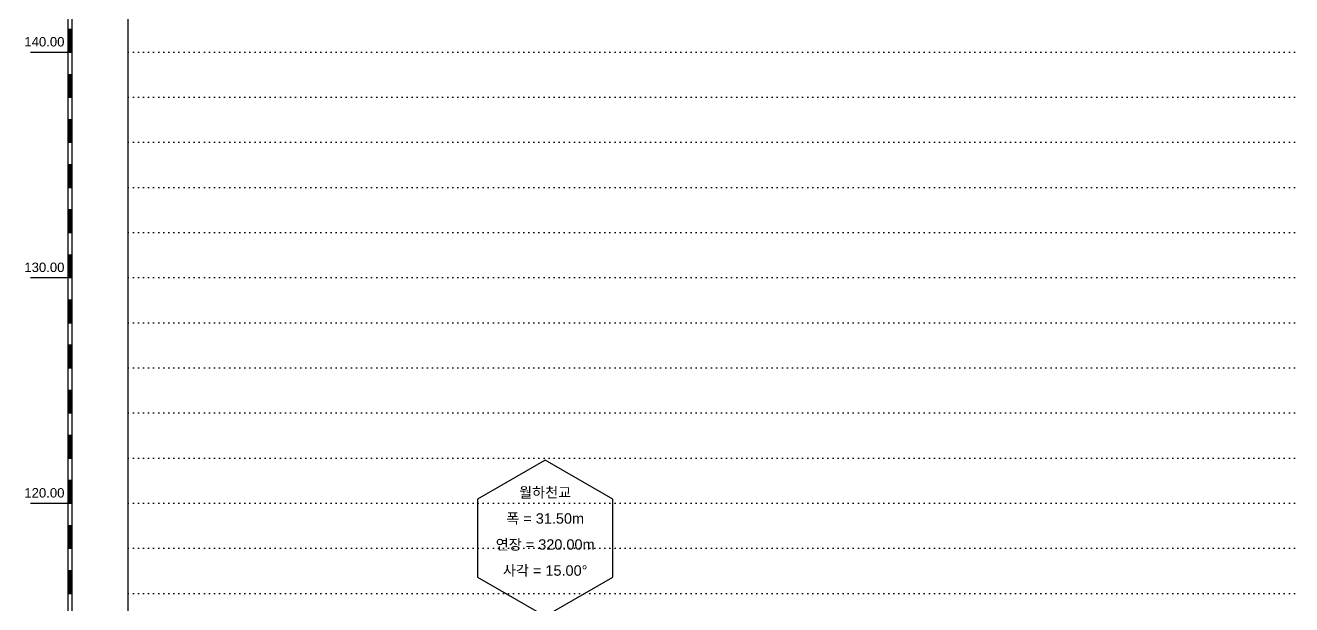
# Model space of a CAD drawing. Header units: millimetres. Extents: x -1499 to 6658, y -12483 to -6008.
# Drawn here: x 208.7 to 545.9, y -11180.1 to -11025.9 of the extents above; entities that cross this region are included whole.
import ezdxf
from ezdxf.enums import TextEntityAlignment as Align

# ---------------------------------------------------------------- set-up
doc = ezdxf.new("R2010")
doc.units = ezdxf.units.MM
doc.linetypes.add('A-DOTLN01H', pattern=[0.125, 0, -0.125])
for name, color, linetype in [('3공구_안성방향_CR-LEAT-NEW', 7, 'Continuous'), ('CR-GRID', 56, 'A-DOTLN01H'), ('축척바(문자)', 3, 'Continuous'), ('축척바(선)', 1, 'Continuous'), ('축척바(해치)', 1, 'Continuous')]:
    doc.layers.add(name, color=color, linetype=linetype)
doc.styles.get("Standard").update_dxf_attribs({"font": 'arial.ttf'})

msp = doc.modelspace()

# ---------------------------------------------------------------- linework, layer by layer
at = {"layer": '3공구_안성방향_CR-LEAT-NEW', "color": 253}
for p, q in [((347.16, -11141.58), (329.16, -11151.97)), ((365.16, -11151.97), (347.16, -11141.58)), ((329.16, -11151.97), (329.16, -11172.75)), ((365.16, -11172.75), (365.16, -11151.97)), ((329.16, -11172.75), (347.16, -11183.15)), ((347.16, -11183.15), (365.16, -11172.75))]:
    msp.add_line(p, q, dxfattribs=at)
at = {"layer": 'CR-GRID', "color": 6, "linetype": 'A-DOTLN01H', "ltscale": 10}
for p, q in [((236.16, -11033.06), (1436.16, -11033.06)), ((236.16, -11093.06), (696.16, -11093.06)), ((236.16, -11153.06), (696.16, -11153.06))]:
    msp.add_line(p, q, dxfattribs=at)
at = {"layer": 'CR-GRID', "linetype": 'A-DOTLN01H', "ltscale": 10}
for p, q in [((236.16, -11045.06), (1436.16, -11045.06)), ((236.16, -11057.06), (696.16, -11057.06)), ((236.16, -11057.06), (1436.16, -11057.06)), ((236.16, -11069.06), (696.16, -11069.06)), ((236.16, -11081.06), (696.16, -11081.06)), ((236.16, -11105.06), (696.16, -11105.06)), ((236.16, -11117.06), (696.16, -11117.06)), ((236.16, -11129.06), (696.16, -11129.06)), ((236.16, -11141.06), (696.16, -11141.06)), ((236.16, -11165.06), (696.16, -11165.06)), ((236.16, -11177.06), (696.16, -11177.06)), ((236.16, -11177.06), (696.16, -11177.06))]:
    msp.add_line(p, q, dxfattribs=at)
at = {"layer": '축척바(선)'}
for p, q in [((236.16, -11873.06), (236.16, -10307.06)), ((236.16, -11873.06), (236.16, -10307.06)), ((220.16, -11873.06), (220.16, -10313.06)), ((220.16, -11873.06), (220.16, -10313.06)), ((220.16, -11873.06), (220.16, -10313.06)), ((220.16, -11873.06), (220.16, -10313.06)), ((221.16, -10313.06), (221.16, -11873.06)), ((221.16, -10313.06), (221.16, -11873.06)), ((221.16, -10313.06), (221.16, -11873.06)), ((221.16, -10313.06), (221.16, -11873.06)), ((210.16, -11033.06), (221.16, -11033.06)), ((210.16, -11093.06), (221.16, -11093.06)), ((210.16, -11153.06), (221.16, -11153.06))]:
    msp.add_line(p, q, dxfattribs=at)
at = {"layer": '축척바(해치)'}
for p, q in [((220.16, -11027.06), (220.16, -11021.06)), ((221.16, -11021.06), (221.16, -11027.06)), ((220.16, -11033.06), (220.16, -11027.06)), ((220.16, -11027.06), (221.16, -11027.06)), ((221.16, -11027.06), (220.16, -11027.06)), ((220.26, -11033.06), (220.26, -11027.06)), ((220.36, -11027.06), (220.36, -11033.06)), ((220.46, -11033.06), (220.46, -11027.06)), ((220.56, -11027.06), (220.56, -11033.06)), ((220.66, -11033.06), (220.66, -11027.06)), ((220.76, -11027.06), (220.76, -11033.06)), ((220.86, -11033.06), (220.86, -11027.06)), ((220.96, -11027.06), (220.96, -11033.06)), ((221.06, -11033.06), (221.06, -11027.06)), ((221.16, -11027.06), (221.16, -11033.06)), ((220.16, -11039.06), (220.16, -11033.06)), ((220.16, -11033.06), (221.16, -11033.06)), ((221.16, -11033.06), (220.16, -11033.06)), ((221.16, -11033.06), (221.16, -11039.06)), ((220.16, -11045.06), (220.16, -11039.06)), ((220.16, -11039.06), (221.16, -11039.06)), ((221.16, -11039.06), (220.16, -11039.06)), ((220.26, -11045.06), (220.26, -11039.06)), ((220.36, -11039.06), (220.36, -11045.06)), ((220.46, -11045.06), (220.46, -11039.06)), ((220.56, -11039.06), (220.56, -11045.06)), ((220.66, -11045.06), (220.66, -11039.06)), ((220.76, -11039.06), (220.76, -11045.06)), ((220.86, -11045.06), (220.86, -11039.06)), ((220.96, -11039.06), (220.96, -11045.06)), ((221.06, -11045.06), (221.06, -11039.06)), ((221.16, -11039.06), (221.16, -11045.06)), ((220.16, -11051.06), (220.16, -11045.06)), ((220.16, -11045.06), (221.16, -11045.06)), ((221.16, -11045.06), (220.16, -11045.06)), ((221.16, -11045.06), (221.16, -11051.06)), ((220.16, -11057.06), (220.16, -11051.06)), ((220.16, -11051.06), (221.16, -11051.06)), ((221.16, -11051.06), (220.16, -11051.06)), ((220.26, -11057.06), (220.26, -11051.06)), ((220.36, -11051.06), (220.36, -11057.06)), ((220.46, -11057.06), (220.46, -11051.06)), ((220.56, -11051.06), (220.56, -11057.06)), ((220.66, -11057.06), (220.66, -11051.06)), ((220.76, -11051.06), (220.76, -11057.06)), ((220.86, -11057.06), (220.86, -11051.06)), ((220.96, -11051.06), (220.96, -11057.06)), ((221.06, -11057.06), (221.06, -11051.06)), ((221.16, -11051.06), (221.16, -11057.06)), ((220.16, -11063.06), (220.16, -11057.06)), ((220.16, -11057.06), (221.16, -11057.06)), ((221.16, -11057.06), (220.16, -11057.06)), ((221.16, -11057.06), (221.16, -11063.06)), ((220.16, -11069.06), (220.16, -11063.06)), ((220.16, -11063.06), (221.16, -11063.06)), ((221.16, -11063.06), (220.16, -11063.06)), ((220.26, -11069.06), (220.26, -11063.06)), ((220.36, -11063.06), (220.36, -11069.06)), ((220.46, -11069.06), (220.46, -11063.06)), ((220.56, -11063.06), (220.56, -11069.06)), ((220.66, -11069.06), (220.66, -11063.06)), ((220.76, -11063.06), (220.76, -11069.06)), ((220.86, -11069.06), (220.86, -11063.06)), ((220.96, -11063.06), (220.96, -11069.06)), ((221.06, -11069.06), (221.06, -11063.06)), ((221.16, -11063.06), (221.16, -11069.06)), ((220.16, -11075.06), (220.16, -11069.06)), ((220.16, -11069.06), (221.16, -11069.06)), ((221.16, -11069.06), (220.16, -11069.06)), ((221.16, -11069.06), (221.16, -11075.06)), ((220.16, -11081.06), (220.16, -11075.06)), ((220.16, -11075.06), (221.16, -11075.06)), ((221.16, -11075.06), (220.16, -11075.06)), ((220.26, -11081.06), (220.26, -11075.06)), ((220.36, -11075.06), (220.36, -11081.06)), ((220.46, -11081.06), (220.46, -11075.06)), ((220.56, -11075.06), (220.56, -11081.06)), ((220.66, -11081.06), (220.66, -11075.06)), ((220.76, -11075.06), (220.76, -11081.06)), ((220.86, -11081.06), (220.86, -11075.06)), ((220.96, -11075.06), (220.96, -11081.06)), ((221.06, -11081.06), (221.06, -11075.06)), ((221.16, -11075.06), (221.16, -11081.06)), ((220.16, -11087.06), (220.16, -11081.06)), ((220.16, -11081.06), (221.16, -11081.06)), ((221.16, -11081.06), (220.16, -11081.06)), ((221.16, -11081.06), (221.16, -11087.06)), ((220.16, -11093.06), (220.16, -11087.06)), ((220.16, -11087.06), (221.16, -11087.06)), ((221.16, -11087.06), (220.16, -11087.06)), ((220.26, -11093.06), (220.26, -11087.06)), ((220.36, -11087.06), (220.36, -11093.06)), ((220.46, -11093.06), (220.46, -11087.06)), ((220.56, -11087.06), (220.56, -11093.06)), ((220.66, -11093.06), (220.66, -11087.06)), ((220.76, -11087.06), (220.76, -11093.06)), ((220.86, -11093.06), (220.86, -11087.06)), ((220.96, -11087.06), (220.96, -11093.06)), ((221.06, -11093.06), (221.06, -11087.06)), ((221.16, -11087.06), (221.16, -11093.06)), ((220.16, -11099.06), (220.16, -11093.06)), ((220.16, -11093.06), (221.16, -11093.06)), ((221.16, -11093.06), (220.16, -11093.06)), ((221.16, -11093.06), (221.16, -11099.06)), ((220.16, -11105.06), (220.16, -11099.06)), ((220.16, -11099.06), (221.16, -11099.06)), ((221.16, -11099.06), (220.16, -11099.06)), ((220.26, -11105.06), (220.26, -11099.06)), ((220.36, -11099.06), (220.36, -11105.06)), ((220.46, -11105.06), (220.46, -11099.06)), ((220.56, -11099.06), (220.56, -11105.06)), ((220.66, -11105.06), (220.66, -11099.06)), ((220.76, -11099.06), (220.76, -11105.06)), ((220.86, -11105.06), (220.86, -11099.06)), ((220.96, -11099.06), (220.96, -11105.06)), ((221.06, -11105.06), (221.06, -11099.06)), ((221.16, -11099.06), (221.16, -11105.06)), ((220.16, -11111.06), (220.16, -11105.06)), ((220.16, -11105.06), (221.16, -11105.06)), ((221.16, -11105.06), (220.16, -11105.06)), ((221.16, -11105.06), (221.16, -11111.06)), ((220.16, -11117.06), (220.16, -11111.06)), ((220.16, -11111.06), (221.16, -11111.06)), ((221.16, -11111.06), (220.16, -11111.06)), ((220.26, -11117.06), (220.26, -11111.06)), ((220.36, -11111.06), (220.36, -11117.06)), ((220.46, -11117.06), (220.46, -11111.06)), ((220.56, -11111.06), (220.56, -11117.06)), ((220.66, -11117.06), (220.66, -11111.06)), ((220.76, -11111.06), (220.76, -11117.06)), ((220.86, -11117.06), (220.86, -11111.06)), ((220.96, -11111.06), (220.96, -11117.06)), ((221.06, -11117.06), (221.06, -11111.06)), ((221.16, -11111.06), (221.16, -11117.06)), ((220.16, -11123.06), (220.16, -11117.06)), ((220.16, -11117.06), (221.16, -11117.06)), ((221.16, -11117.06), (220.16, -11117.06)), ((221.16, -11117.06), (221.16, -11123.06)), ((220.16, -11129.06), (220.16, -11123.06)), ((220.16, -11123.06), (221.16, -11123.06)), ((221.16, -11123.06), (220.16, -11123.06)), ((220.26, -11129.06), (220.26, -11123.06)), ((220.36, -11123.06), (220.36, -11129.06)), ((220.46, -11129.06), (220.46, -11123.06)), ((220.56, -11123.06), (220.56, -11129.06)), ((220.66, -11129.06), (220.66, -11123.06)), ((220.76, -11123.06), (220.76, -11129.06)), ((220.86, -11129.06), (220.86, -11123.06)), ((220.96, -11123.06), (220.96, -11129.06)), ((221.06, -11129.06), (221.06, -11123.06)), ((221.16, -11123.06), (221.16, -11129.06)), ((220.16, -11135.06), (220.16, -11129.06)), ((220.16, -11129.06), (221.16, -11129.06)), ((221.16, -11129.06), (220.16, -11129.06)), ((221.16, -11129.06), (221.16, -11135.06)), ((220.16, -11141.06), (220.16, -11135.06)), ((220.16, -11135.06), (221.16, -11135.06)), ((221.16, -11135.06), (220.16, -11135.06)), ((220.26, -11141.06), (220.26, -11135.06)), ((220.36, -11135.06), (220.36, -11141.06)), ((220.46, -11141.06), (220.46, -11135.06)), ((220.56, -11135.06), (220.56, -11141.06)), ((220.66, -11141.06), (220.66, -11135.06)), ((220.76, -11135.06), (220.76, -11141.06)), ((220.86, -11141.06), (220.86, -11135.06)), ((220.96, -11135.06), (220.96, -11141.06)), ((221.06, -11141.06), (221.06, -11135.06)), ((221.16, -11135.06), (221.16, -11141.06)), ((220.16, -11147.06), (220.16, -11141.06)), ((220.16, -11141.06), (221.16, -11141.06)), ((221.16, -11141.06), (220.16, -11141.06)), ((221.16, -11141.06), (221.16, -11147.06)), ((220.16, -11153.06), (220.16, -11147.06)), ((220.16, -11147.06), (221.16, -11147.06)), ((221.16, -11147.06), (220.16, -11147.06)), ((220.26, -11153.06), (220.26, -11147.06)), ((220.36, -11147.06), (220.36, -11153.06)), ((220.46, -11153.06), (220.46, -11147.06)), ((220.56, -11147.06), (220.56, -11153.06)), ((220.66, -11153.06), (220.66, -11147.06)), ((220.76, -11147.06), (220.76, -11153.06)), ((220.86, -11153.06), (220.86, -11147.06)), ((220.96, -11147.06), (220.96, -11153.06)), ((221.06, -11153.06), (221.06, -11147.06)), ((221.16, -11147.06), (221.16, -11153.06)), ((220.16, -11159.06), (220.16, -11153.06)), ((220.16, -11153.06), (221.16, -11153.06)), ((221.16, -11153.06), (220.16, -11153.06)), ((221.16, -11153.06), (221.16, -11159.06)), ((220.16, -11165.06), (220.16, -11159.06)), ((220.16, -11159.06), (221.16, -11159.06)), ((221.16, -11159.06), (220.16, -11159.06)), ((220.26, -11165.06), (220.26, -11159.06)), ((220.36, -11159.06), (220.36, -11165.06)), ((220.46, -11165.06), (220.46, -11159.06)), ((220.56, -11159.06), (220.56, -11165.06)), ((220.66, -11165.06), (220.66, -11159.06)), ((220.76, -11159.06), (220.76, -11165.06)), ((220.86, -11165.06), (220.86, -11159.06)), ((220.96, -11159.06), (220.96, -11165.06)), ((221.06, -11165.06), (221.06, -11159.06)), ((221.16, -11159.06), (221.16, -11165.06)), ((220.16, -11171.06), (220.16, -11165.06)), ((220.16, -11165.06), (221.16, -11165.06)), ((221.16, -11165.06), (220.16, -11165.06)), ((221.16, -11165.06), (221.16, -11171.06)), ((220.16, -11177.06), (220.16, -11171.06)), ((220.16, -11171.06), (221.16, -11171.06)), ((221.16, -11171.06), (220.16, -11171.06)), ((220.26, -11177.06), (220.26, -11171.06)), ((220.36, -11171.06), (220.36, -11177.06)), ((220.46, -11177.06), (220.46, -11171.06)), ((220.56, -11171.06), (220.56, -11177.06)), ((220.66, -11177.06), (220.66, -11171.06)), ((220.76, -11171.06), (220.76, -11177.06)), ((220.86, -11177.06), (220.86, -11171.06)), ((220.96, -11171.06), (220.96, -11177.06)), ((221.06, -11177.06), (221.06, -11171.06)), ((221.16, -11171.06), (221.16, -11177.06)), ((220.16, -11183.06), (220.16, -11177.06)), ((220.16, -11177.06), (221.16, -11177.06)), ((221.16, -11177.06), (220.16, -11177.06)), ((221.16, -11177.06), (221.16, -11183.06))]:
    msp.add_line(p, q, dxfattribs=at)

# ---------------------------------------------------------------- texts
at = {"layer": '3공구_안성방향_CR-LEAT-NEW', "color": 253}
for s, p in [('월하천교', (347.16, -11151.58)), ('폭 = 31.50m', (347.16, -11158.51)), ('연장 = 320.00m', (347.16, -11165.43)), ('사각 = 15.00%%D', (347.16, -11172.36))]:
    msp.add_text(s, height=2.76, dxfattribs=at).set_placement(p, align=Align.CENTER)
at = {"layer": '축척바(문자)'}
for s, p in [('140.00', (219.16, -11031.56)), ('130.00', (219.16, -11091.56)), ('120.00', (219.16, -11151.56))]:
    msp.add_text(s, height=2.5, dxfattribs=at).set_placement(p, align=Align.RIGHT)

doc.saveas('drawing.dxf')
